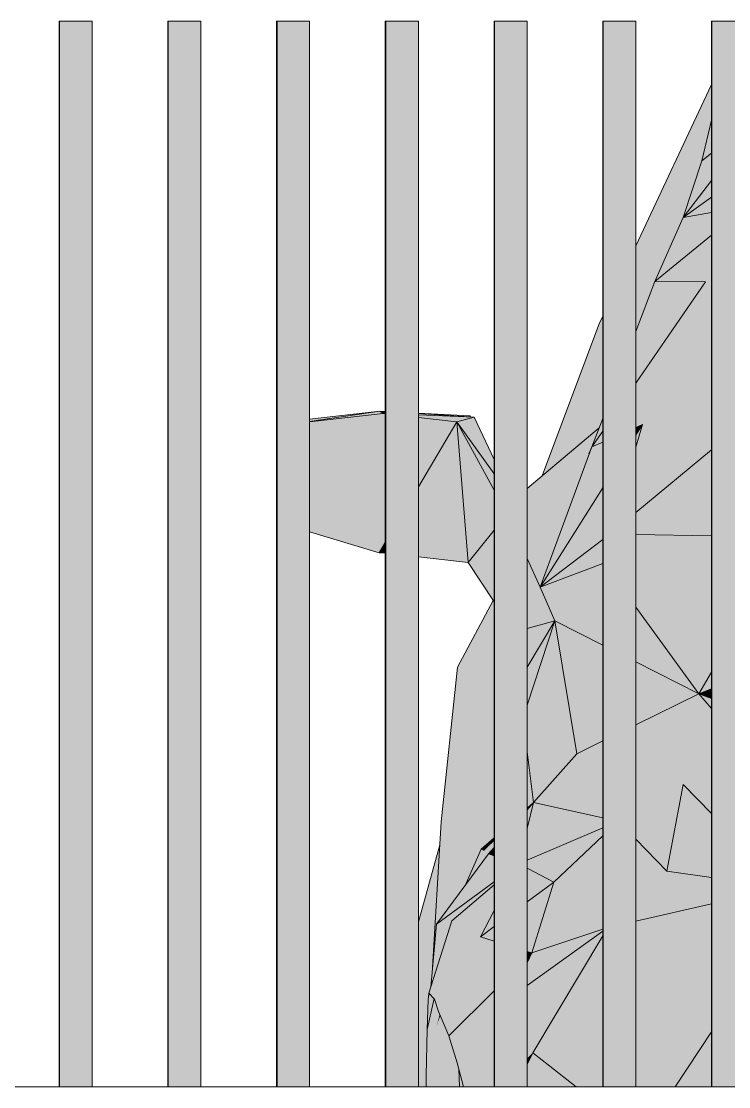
# Model space of a CAD drawing. Header units: millimetres. Extents: x 365175 to 2667127, y -330297 to -162108.
# Drawn here: x 1847058 to 1847709, y -318911 to -317931 of the extents above; entities that cross this region are included whole.
import ezdxf

# ---------------------------------------------------------------- set-up
doc = ezdxf.new("R2010")
doc.units = ezdxf.units.MM
doc.header["$MEASUREMENT"] = 0
doc.layers.add('Cars', color=7, linetype='Continuous')
doc.layers.add('TopoAlt', color=7, linetype='Continuous')

# ---------------------------------------------------------------- blocks, each defined once
blk = doc.blocks.new('Élément de coupe_582_6', base_point=(1445436.05, -319510.98))
at = {"layer": 'TopoAlt', "color": 190, "linetype": 'Continuous', "lineweight": 5, "true_color": 0x8002ff}
blk.add_line((1854698.69, -318910.98), (1838007.03, -318910.98), dxfattribs=at)
blk = doc.blocks.new('Élément de coupe_652_6', base_point=(1445436.05, -319510.98))
at = {"linetype": 'Continuous', "lineweight": 0, "true_color": 0x000000}
for points in [[(1847692.83, -317930.98), (1847692.83, -318910.98), (1847693.27, -318910.98), (1847693.27, -317930.98)], [(1847692.83, -317930.98), (1847692.83, -318910.98), (1847693.27, -318910.98), (1847693.27, -317930.98)], [(1847693.27, -317930.98), (1847693.27, -318910.98), (1847723.26, -318910.98), (1847723.26, -317930.98)]]:
    blk.add_hatch(color=18, dxfattribs=at).paths.add_polyline_path(points)
at = {"color": 18, "linetype": 'Continuous', "lineweight": 5, "true_color": 0x330000}
for p, q in [((1847692.83, -317930.98), (1847693.27, -317930.98)), ((1847692.83, -318910.98), (1847692.83, -317930.98)), ((1847693.27, -317930.98), (1847723.26, -317930.98)), ((1847693.27, -318910.98), (1847693.27, -317930.98)), ((1847723.26, -318910.98), (1847723.26, -317930.98))]:
    blk.add_line(p, q, dxfattribs=at)
blk = doc.blocks.new('Élément de coupe_653_6', base_point=(1445436.05, -319510.98))
at = {"linetype": 'Continuous', "lineweight": 0, "true_color": 0x000000}
for points in [[(1847592.85, -317930.98), (1847592.85, -318910.98), (1847593.29, -318910.98), (1847593.29, -317930.98)], [(1847592.85, -317930.98), (1847592.85, -318910.98), (1847593.29, -318910.98), (1847593.29, -317930.98)], [(1847593.29, -317930.98), (1847593.29, -318910.98), (1847623.29, -318910.98), (1847623.29, -317930.98)]]:
    blk.add_hatch(color=18, dxfattribs=at).paths.add_polyline_path(points)
at = {"color": 18, "linetype": 'Continuous', "lineweight": 5, "true_color": 0x330000}
for p, q in [((1847592.85, -317930.98), (1847593.29, -317930.98)), ((1847592.85, -318910.98), (1847592.85, -317930.98)), ((1847593.29, -317930.98), (1847623.29, -317930.98)), ((1847593.29, -318910.98), (1847593.29, -317930.98)), ((1847623.29, -318910.98), (1847623.29, -317930.98))]:
    blk.add_line(p, q, dxfattribs=at)
blk = doc.blocks.new('Élément de coupe_654_6', base_point=(1445436.05, -319510.98))
at = {"linetype": 'Continuous', "lineweight": 0, "true_color": 0x000000}
for points in [[(1847492.88, -317930.98), (1847492.88, -318910.98), (1847493.32, -318910.98), (1847493.32, -317930.98)], [(1847492.88, -317930.98), (1847492.88, -318910.98), (1847493.32, -318910.98), (1847493.32, -317930.98)], [(1847493.32, -317930.98), (1847493.32, -318910.98), (1847523.32, -318910.98), (1847523.32, -317930.98)]]:
    blk.add_hatch(color=18, dxfattribs=at).paths.add_polyline_path(points)
at = {"color": 18, "linetype": 'Continuous', "lineweight": 5, "true_color": 0x330000}
for p, q in [((1847492.88, -317930.98), (1847493.32, -317930.98)), ((1847492.88, -318910.98), (1847492.88, -317930.98)), ((1847493.32, -317930.98), (1847523.32, -317930.98)), ((1847493.32, -318910.98), (1847493.32, -317930.98)), ((1847523.32, -318910.98), (1847523.32, -317930.98))]:
    blk.add_line(p, q, dxfattribs=at)
blk = doc.blocks.new('Élément de coupe_655_6', base_point=(1445436.05, -319510.98))
at = {"linetype": 'Continuous', "lineweight": 0, "true_color": 0x000000}
for points in [[(1847392.91, -317930.98), (1847392.91, -318910.98), (1847393.35, -318910.98), (1847393.35, -317930.98)], [(1847392.91, -317930.98), (1847392.91, -318910.98), (1847393.35, -318910.98), (1847393.35, -317930.98)], [(1847393.35, -317930.98), (1847393.35, -318910.98), (1847423.34, -318910.98), (1847423.34, -317930.98)]]:
    blk.add_hatch(color=18, dxfattribs=at).paths.add_polyline_path(points)
at = {"color": 18, "linetype": 'Continuous', "lineweight": 5, "true_color": 0x330000}
for p, q in [((1847392.91, -317930.98), (1847393.35, -317930.98)), ((1847392.91, -318910.98), (1847392.91, -317930.98)), ((1847393.35, -317930.98), (1847423.34, -317930.98)), ((1847393.35, -318910.98), (1847393.35, -317930.98)), ((1847423.34, -318910.98), (1847423.34, -317930.98))]:
    blk.add_line(p, q, dxfattribs=at)
blk = doc.blocks.new('Élément de coupe_656_6', base_point=(1445436.05, -319510.98))
at = {"linetype": 'Continuous', "lineweight": 0, "true_color": 0x000000}
for points in [[(1847292.93, -317930.98), (1847292.93, -318910.98), (1847293.37, -318910.98), (1847293.37, -317930.98)], [(1847292.93, -317930.98), (1847292.93, -318910.98), (1847293.37, -318910.98), (1847293.37, -317930.98)], [(1847293.37, -317930.98), (1847293.37, -318910.98), (1847323.37, -318910.98), (1847323.37, -317930.98)]]:
    blk.add_hatch(color=18, dxfattribs=at).paths.add_polyline_path(points)
at = {"color": 18, "linetype": 'Continuous', "lineweight": 5, "true_color": 0x330000}
for p, q in [((1847292.93, -317930.98), (1847293.37, -317930.98)), ((1847292.93, -318910.98), (1847292.93, -317930.98)), ((1847293.37, -317930.98), (1847323.37, -317930.98)), ((1847293.37, -318910.98), (1847293.37, -317930.98)), ((1847323.37, -318910.98), (1847323.37, -317930.98))]:
    blk.add_line(p, q, dxfattribs=at)
blk = doc.blocks.new('Élément de coupe_657_6', base_point=(1445436.05, -319510.98))
at = {"linetype": 'Continuous', "lineweight": 0, "true_color": 0x000000}
for points in [[(1847192.96, -317930.98), (1847192.96, -318910.98), (1847193.4, -318910.98), (1847193.4, -317930.98)], [(1847192.96, -317930.98), (1847192.96, -318910.98), (1847193.4, -318910.98), (1847193.4, -317930.98)], [(1847193.4, -317930.98), (1847193.4, -318910.98), (1847223.4, -318910.98), (1847223.4, -317930.98)]]:
    blk.add_hatch(color=18, dxfattribs=at).paths.add_polyline_path(points)
at = {"color": 18, "linetype": 'Continuous', "lineweight": 5, "true_color": 0x330000}
for p, q in [((1847192.96, -317930.98), (1847193.4, -317930.98)), ((1847192.96, -318910.98), (1847192.96, -317930.98)), ((1847193.4, -317930.98), (1847223.4, -317930.98)), ((1847193.4, -318910.98), (1847193.4, -317930.98)), ((1847223.4, -318910.98), (1847223.4, -317930.98))]:
    blk.add_line(p, q, dxfattribs=at)
blk = doc.blocks.new('Élément de coupe_658_6', base_point=(1445436.05, -319510.98))
at = {"linetype": 'Continuous', "lineweight": 0, "true_color": 0x000000}
for points in [[(1847092.99, -317930.98), (1847092.99, -318910.98), (1847093.43, -318910.98), (1847093.43, -317930.98)], [(1847092.99, -317930.98), (1847092.99, -318910.98), (1847093.43, -318910.98), (1847093.43, -317930.98)], [(1847093.43, -317930.98), (1847093.43, -318910.98), (1847123.42, -318910.98), (1847123.42, -317930.98)]]:
    blk.add_hatch(color=18, dxfattribs=at).paths.add_polyline_path(points)
at = {"color": 18, "linetype": 'Continuous', "lineweight": 5, "true_color": 0x330000}
for p, q in [((1847092.99, -317930.98), (1847093.43, -317930.98)), ((1847092.99, -318910.98), (1847092.99, -317930.98)), ((1847093.43, -317930.98), (1847123.42, -317930.98)), ((1847093.43, -318910.98), (1847093.43, -317930.98)), ((1847123.42, -318910.98), (1847123.42, -317930.98))]:
    blk.add_line(p, q, dxfattribs=at)
blk = doc.blocks.new('Élément de coupe_743_6', base_point=(1445436.05, -319510.98))
at = {"layer": 'Cars', "linetype": 'Continuous', "lineweight": 0, "true_color": 0x000000}
for points in [[(1847623.29, -318137.5), (1847623.29, -318145.26), (1847692.83, -318013.08), (1847692.83, -317989.08)], [(1847623.29, -318137.5), (1847623.29, -318145.26), (1847692.83, -318013.08), (1847692.83, -317989.08)], [(1847623.29, -318145.26), (1847623.29, -318155.66), (1847684.02, -318059.2), (1847692.83, -318021.84), (1847692.83, -318013.08)], [(1847623.29, -318145.26), (1847623.29, -318155.66), (1847684.02, -318059.2), (1847692.83, -318021.84), (1847692.83, -318013.08)], [(1847684.02, -318059.2), (1847692.83, -318052.34), (1847692.83, -318021.84)], [(1847684.02, -318059.2), (1847666.94, -318111.57), (1847692.83, -318077.35), (1847692.83, -318052.34)], [(1847684.02, -318059.2), (1847623.29, -318187.78), (1847623.29, -318199.77), (1847666.94, -318111.57)], [(1847684.02, -318059.2), (1847623.29, -318187.78), (1847623.29, -318199.77), (1847666.94, -318111.57)], [(1847623.29, -318187.78), (1847684.02, -318059.2), (1847623.29, -318155.66)], [(1847623.29, -318187.78), (1847684.02, -318059.2), (1847623.29, -318155.66)], [(1847666.94, -318111.57), (1847692.83, -318092.77), (1847692.83, -318077.35)], [(1847692.83, -318092.77), (1847666.94, -318111.57), (1847692.83, -318106.97)], [(1847640.75, -318170.43), (1847692.83, -318127.85), (1847692.83, -318106.97), (1847666.94, -318111.57)], [(1847666.94, -318111.57), (1847623.29, -318199.77), (1847623.29, -318204.97), (1847640.75, -318170.43)], [(1847666.94, -318111.57), (1847623.29, -318199.77), (1847623.29, -318204.97), (1847640.75, -318170.43)], [(1847640.75, -318170.43), (1847687.44, -318170.6), (1847692.83, -318160.76), (1847692.83, -318127.85)], [(1847692.83, -318160.76), (1847687.44, -318170.6), (1847692.83, -318185.49)], [(1847623.29, -318204.97), (1847623.29, -318216.38), (1847640.75, -318170.43)], [(1847623.29, -318204.97), (1847623.29, -318216.38), (1847640.75, -318170.43)], [(1847623.29, -318216.38), (1847623.29, -318263.87), (1847687.44, -318170.6), (1847640.75, -318170.43)], [(1847687.44, -318170.6), (1847623.29, -318263.87), (1847623.29, -318304.54), (1847629.52, -318301.77)], [(1847629.52, -318301.77), (1847692.83, -318296.23), (1847692.83, -318185.49), (1847687.44, -318170.6)], [(1847537.28, -318349.06), (1847553.65, -318335.22), (1847592.85, -318252.22), (1847592.85, -318204), (1847590.04, -318208.47)], [(1847537.28, -318349.06), (1847553.65, -318335.22), (1847592.85, -318252.22), (1847592.85, -318204), (1847590.04, -318208.47)], [(1847590.04, -318208.47), (1847592.85, -318203.12), (1847592.85, -318202.46)], [(1847590.04, -318208.47), (1847592.85, -318203.12), (1847592.85, -318202.46)], [(1847592.85, -318203.12), (1847590.04, -318208.47), (1847592.85, -318204)], [(1847592.85, -318203.12), (1847590.04, -318208.47), (1847592.85, -318204)], [(1847553.65, -318335.22), (1847558.13, -318331.43), (1847592.85, -318261.27), (1847592.85, -318252.22)], [(1847553.65, -318335.22), (1847558.13, -318331.43), (1847592.85, -318261.27), (1847592.85, -318252.22)], [(1847558.13, -318331.43), (1847560.31, -318329.59), (1847592.85, -318265.2), (1847592.85, -318261.27)], [(1847558.13, -318331.43), (1847560.31, -318329.59), (1847592.85, -318265.2), (1847592.85, -318261.27)], [(1847560.31, -318329.59), (1847589.5, -318304.9), (1847589.41, -318305.22), (1847582.37, -318323.41), (1847582.98, -318322.48), (1847592.85, -318296.49), (1847592.85, -318265.2)], [(1847560.31, -318329.59), (1847589.5, -318304.9), (1847589.41, -318305.22), (1847582.37, -318323.41), (1847582.98, -318322.48), (1847592.85, -318296.49), (1847592.85, -318265.2)], [(1847323.37, -318296.8), (1847323.37, -318298.97), (1847387.99, -318289.73)], [(1847323.37, -318298.97), (1847323.37, -318299.27), (1847391.06, -318291.82), (1847387.99, -318289.73)], [(1847323.37, -318400.57), (1847387.43, -318419.76), (1847391.06, -318291.82), (1847323.37, -318384.72)], [(1847323.37, -318337.88), (1847323.37, -318384.72), (1847391.06, -318291.82)], [(1847323.37, -318299.27), (1847323.37, -318337.88), (1847391.06, -318291.82)], [(1847391.06, -318291.82), (1847387.43, -318419.76), (1847392.91, -318410.51), (1847392.91, -318292.03)], [(1847392.91, -318290.03), (1847387.99, -318289.73), (1847391.06, -318291.82), (1847392.91, -318291.89)], [(1847387.99, -318289.73), (1847392.91, -318290.03), (1847392.91, -318289.98)], [(1847392.91, -318291.89), (1847391.06, -318291.82), (1847392.91, -318292.03)], [(1847470.7, -318293.9), (1847423.34, -318291.51), (1847423.34, -318291.88), (1847470.27, -318294.73)], [(1847423.34, -318293.05), (1847474.68, -318295), (1847423.34, -318291.88)], [(1847474.68, -318295), (1847423.34, -318293.05), (1847423.34, -318295.43), (1847458.69, -318299.39)], [(1847470.7, -318293.9), (1847470.27, -318294.73), (1847470.94, -318294.77)], [(1847471.15, -318294.79), (1847470.7, -318293.9), (1847470.94, -318294.77)], [(1847471.15, -318294.79), (1847470.7, -318293.9), (1847470.94, -318294.77)], [(1847470.7, -318293.9), (1847470.74, -318294.76), (1847470.94, -318294.77)], [(1847423.34, -318295.43), (1847423.34, -318359.09), (1847458.69, -318299.39)], [(1847458.69, -318299.39), (1847423.34, -318359.09), (1847423.34, -318423.7), (1847469.02, -318428.72)], [(1847458.69, -318299.39), (1847492.88, -318347.16), (1847492.88, -318334.03), (1847474.68, -318295)], [(1847458.69, -318299.39), (1847469.02, -318428.72), (1847492.88, -318399.17), (1847492.88, -318362.25)], [(1847492.88, -318347.16), (1847458.69, -318299.39), (1847492.88, -318362.25)], [(1847592.85, -318296.49), (1847582.98, -318322.48), (1847592.85, -318308.12)], [(1847623.29, -318322.73), (1847623.29, -318382.76), (1847692.83, -318325.06), (1847692.83, -318296.23), (1847629.52, -318301.77)], [(1847623.29, -318311.67), (1847623.29, -318322.73), (1847629.52, -318301.77)], [(1847623.29, -318304.54), (1847623.29, -318311.67), (1847629.52, -318301.77)], [(1847523.32, -318367.06), (1847589.41, -318305.22), (1847589.5, -318304.9), (1847523.32, -318360.87)], [(1847589.41, -318305.22), (1847523.32, -318367.06), (1847523.32, -318425.08), (1847535.29, -318451.55), (1847582.98, -318322.48), (1847580.14, -318328.74), (1847582.37, -318323.41)], [(1847580.9, -318326.1), (1847535.29, -318451.55), (1847582.98, -318322.48), (1847580.14, -318328.74), (1847582.37, -318323.41), (1847589.41, -318305.22), (1847589.1, -318305.51)], [(1847592.85, -318308.12), (1847582.98, -318322.48), (1847592.85, -318318.09)], [(1847589.1, -318305.51), (1847589.41, -318305.22), (1847589.5, -318304.9), (1847589.1, -318305.23)], [(1847582.98, -318322.48), (1847535.29, -318451.55), (1847592.85, -318360.05), (1847592.85, -318318.09)], [(1847580.14, -318328.74), (1847582.98, -318322.48), (1847582.37, -318323.41)], [(1847580.14, -318328.74), (1847582.98, -318322.48), (1847582.37, -318323.41)], [(1847623.29, -318382.76), (1847623.29, -318402.89), (1847692.83, -318404.31), (1847692.83, -318325.06)], [(1847535.29, -318451.55), (1847592.85, -318407.57), (1847592.85, -318360.05)], [(1847492.88, -318399.17), (1847469.02, -318428.72), (1847492.88, -318436.94)], [(1847392.91, -318410.51), (1847387.43, -318419.76), (1847392.91, -318420.36)], [(1847535.29, -318451.55), (1847592.85, -318429.59), (1847592.85, -318407.57)], [(1847623.29, -318402.89), (1847623.29, -318423.31), (1847692.83, -318409.36), (1847692.83, -318404.31)], [(1847623.29, -318423.31), (1847623.29, -318431.15), (1847692.83, -318435.66), (1847692.83, -318409.36)], [(1847469.02, -318428.72), (1847492.88, -318457.09), (1847492.88, -318436.94)], [(1847469.02, -318428.72), (1847492.88, -318457.09), (1847492.88, -318436.94)], [(1847469.02, -318428.72), (1847492.88, -318464.99), (1847492.88, -318457.09)], [(1847469.02, -318428.72), (1847492.88, -318464.99), (1847492.88, -318457.09)], [(1847523.32, -318425.08), (1847523.32, -318447.43), (1847535.29, -318451.55)], [(1847535.29, -318451.55), (1847548.7, -318482.35), (1847592.85, -318430.34), (1847592.85, -318429.59)], [(1847592.85, -318430.34), (1847548.7, -318482.35), (1847592.85, -318504.76)], [(1847623.29, -318431.15), (1847623.29, -318469.83), (1847681.26, -318549.64), (1847692.83, -318529.67), (1847692.83, -318435.66)], [(1847523.32, -318447.43), (1847523.32, -318483.77), (1847535.29, -318451.55)], [(1847523.32, -318447.43), (1847523.32, -318483.77), (1847535.29, -318451.55)], [(1847535.29, -318451.55), (1847523.32, -318483.77), (1847523.32, -318489.66), (1847548.7, -318482.35)], [(1847535.29, -318451.55), (1847523.32, -318483.77), (1847523.32, -318489.66), (1847548.7, -318482.35)], [(1847459.38, -318524.98), (1847492.88, -318500.5), (1847492.88, -318464.99), (1847492.09, -318463.79)], [(1847459.38, -318524.98), (1847492.88, -318500.5), (1847492.88, -318464.99), (1847492.09, -318463.79)], [(1847623.29, -318469.83), (1847623.29, -318520.21), (1847681.26, -318549.64)], [(1847523.32, -318560.15), (1847523.32, -318574.77), (1847568.91, -318604.7), (1847548.7, -318482.35)], [(1847523.32, -318560.15), (1847523.32, -318574.77), (1847568.91, -318604.7), (1847548.7, -318482.35)], [(1847523.32, -318525.03), (1847523.32, -318560.15), (1847548.7, -318482.35)], [(1847523.32, -318525.03), (1847523.32, -318560.15), (1847548.7, -318482.35)], [(1847523.32, -318489.66), (1847523.32, -318525.03), (1847548.7, -318482.35)], [(1847523.32, -318489.66), (1847523.32, -318525.03), (1847548.7, -318482.35)], [(1847592.85, -318504.76), (1847548.7, -318482.35), (1847568.91, -318604.7), (1847592.85, -318592.97)], [(1847459.38, -318524.98), (1847492.88, -318554.37), (1847492.88, -318500.5)], [(1847459.38, -318524.98), (1847492.88, -318554.37), (1847492.88, -318500.5)], [(1847444.22, -318667.35), (1847492.88, -318577.61), (1847492.88, -318554.37), (1847459.38, -318524.98)], [(1847444.22, -318667.35), (1847492.88, -318577.61), (1847492.88, -318554.37), (1847459.38, -318524.98)], [(1847623.29, -318578.05), (1847681.26, -318549.64), (1847623.29, -318520.21)], [(1847692.83, -318529.67), (1847681.26, -318549.64), (1847692.83, -318545.12)], [(1847692.83, -318545.12), (1847681.26, -318549.64), (1847692.83, -318550.4)], [(1847681.26, -318549.64), (1847623.29, -318578.05), (1847623.29, -318620.34), (1847666.8, -318632.86)], [(1847681.26, -318549.64), (1847666.8, -318632.86), (1847692.83, -318639.56), (1847692.83, -318563.22)], [(1847692.83, -318553.84), (1847681.26, -318549.64), (1847692.83, -318563.22)], [(1847681.26, -318549.64), (1847692.83, -318553.84), (1847692.83, -318550.4)], [(1847444.22, -318667.35), (1847492.88, -318605.75), (1847492.88, -318577.61)], [(1847444.22, -318667.35), (1847492.88, -318605.75), (1847492.88, -318577.61)], [(1847523.32, -318574.77), (1847523.32, -318603.05), (1847529.24, -318649.55), (1847568.91, -318604.7)], [(1847568.91, -318604.7), (1847523.32, -318574.77), (1847523.32, -318582.86)], [(1847568.91, -318604.7), (1847592.85, -318611.59), (1847592.85, -318592.97)], [(1847444.22, -318667.35), (1847481.15, -318692.51), (1847492.88, -318655.6), (1847492.88, -318605.75)], [(1847444.22, -318667.35), (1847481.15, -318692.51), (1847492.88, -318655.6), (1847492.88, -318605.75)], [(1847523.32, -318603.05), (1847523.32, -318654.84), (1847529.24, -318649.55)], [(1847523.32, -318603.05), (1847523.32, -318654.84), (1847529.24, -318649.55)], [(1847529.24, -318649.55), (1847592.85, -318663.52), (1847592.85, -318643.55), (1847568.91, -318604.7)], [(1847568.91, -318604.7), (1847592.85, -318643.55), (1847592.85, -318611.59)], [(1847623.29, -318620.34), (1847623.29, -318657.47), (1847666.8, -318632.86)], [(1847666.8, -318632.86), (1847623.29, -318657.47), (1847623.29, -318683.32), (1847651.84, -318712.7)], [(1847666.8, -318632.86), (1847651.84, -318712.7), (1847692.83, -318718.52), (1847692.83, -318659.83)], [(1847666.8, -318632.86), (1847692.83, -318659.83), (1847692.83, -318639.56)], [(1847492.88, -318655.6), (1847481.15, -318692.51), (1847492.88, -318682.03)], [(1847492.88, -318655.6), (1847481.15, -318692.51), (1847492.88, -318682.03)], [(1847523.32, -318702.49), (1847592.85, -318672.73), (1847592.85, -318663.52), (1847529.24, -318649.55), (1847523.32, -318673.6)], [(1847529.24, -318649.55), (1847523.32, -318656.31), (1847523.32, -318673.6)], [(1847523.32, -318654.84), (1847523.32, -318656.31), (1847529.24, -318649.55)], [(1847529.24, -318649.55), (1847523.32, -318654.84), (1847523.32, -318655.33)], [(1847435.9, -318806.63), (1847439.94, -318761.36), (1847448.32, -318750.07), (1847444.22, -318667.35)], [(1847435.9, -318806.63), (1847439.94, -318761.36), (1847448.32, -318750.07), (1847444.22, -318667.35)], [(1847444.22, -318667.35), (1847451.53, -318745.74), (1847466.26, -318725.87), (1847481.15, -318692.51)], [(1847444.22, -318667.35), (1847451.53, -318745.74), (1847466.26, -318725.87), (1847481.15, -318692.51)], [(1847451.53, -318745.74), (1847444.22, -318667.35), (1847448.95, -318749.22)], [(1847451.53, -318745.74), (1847444.22, -318667.35), (1847448.95, -318749.22)], [(1847448.95, -318749.22), (1847444.22, -318667.35), (1847448.32, -318750.07)], [(1847448.95, -318749.22), (1847444.22, -318667.35), (1847448.32, -318750.07)], [(1847523.32, -318702.49), (1847523.32, -318710.05), (1847547.78, -318722.83), (1847592.85, -318680.13), (1847592.85, -318672.73)], [(1847481.15, -318692.51), (1847487.73, -318696.93), (1847492.88, -318691.05), (1847492.88, -318682.03)], [(1847492.88, -318685.04), (1847492.88, -318682.03), (1847481.15, -318692.51), (1847483.57, -318694.14)], [(1847547.78, -318722.83), (1847592.85, -318718.44), (1847592.85, -318680.13)], [(1847623.29, -318683.32), (1847623.29, -318715.48), (1847651.84, -318712.7)], [(1847423.34, -318759.36), (1847423.34, -318759.87), (1847442.95, -318688.61), (1847442.95, -318688.52)], [(1847423.34, -318759.36), (1847423.34, -318759.87), (1847442.95, -318688.61), (1847442.95, -318688.52)], [(1847423.34, -318759.87), (1847423.34, -318784.04), (1847435.13, -318760.06), (1847441.6, -318711.21), (1847442.95, -318688.61)], [(1847423.34, -318759.87), (1847423.34, -318784.04), (1847435.13, -318760.06), (1847441.6, -318711.21), (1847442.95, -318688.61)], [(1847481.15, -318692.51), (1847466.26, -318725.87), (1847487.73, -318696.93)], [(1847481.15, -318692.51), (1847466.26, -318725.87), (1847487.73, -318696.93)], [(1847492.88, -318691.05), (1847487.73, -318696.93), (1847492.88, -318698.6)], [(1847439.94, -318761.36), (1847492.88, -318722.43), (1847492.88, -318698.6), (1847487.73, -318696.93)], [(1847441.6, -318711.21), (1847435.13, -318760.06), (1847439.79, -318741.48)], [(1847441.6, -318711.21), (1847435.13, -318760.06), (1847439.79, -318741.48)], [(1847523.32, -318710.05), (1847523.32, -318741.07), (1847547.78, -318722.83)], [(1847623.29, -318739.9), (1847623.29, -318758.64), (1847692.83, -318742.79), (1847692.83, -318718.52), (1847651.84, -318712.7)], [(1847623.29, -318715.48), (1847623.29, -318739.9), (1847651.84, -318712.7)], [(1847439.94, -318761.36), (1847454.02, -318758.44), (1847492.88, -318725.15), (1847492.88, -318722.43)], [(1847454.02, -318758.44), (1847480.32, -318773.13), (1847492.88, -318749.03), (1847492.88, -318725.15)], [(1847547.78, -318722.83), (1847523.32, -318741.07), (1847523.32, -318786.58), (1847527.7, -318787.95)], [(1847547.78, -318722.83), (1847527.7, -318787.95), (1847592.85, -318766.07), (1847592.85, -318760.68)], [(1847547.78, -318722.83), (1847592.85, -318760.68), (1847592.85, -318718.44)], [(1847435.13, -318760.06), (1847439.34, -318748.97), (1847439.79, -318741.48)], [(1847435.13, -318760.06), (1847439.34, -318748.97), (1847439.79, -318741.48)], [(1847623.29, -318758.64), (1847623.29, -318770.66), (1847692.83, -318787.15), (1847692.83, -318742.79)], [(1847439.34, -318748.97), (1847435.13, -318760.06), (1847435.17, -318814.85), (1847435.9, -318806.63)], [(1847439.34, -318748.97), (1847435.13, -318760.06), (1847435.17, -318814.85), (1847435.9, -318806.63)], [(1847480.32, -318773.13), (1847492.88, -318763.76), (1847492.88, -318749.03)], [(1847435.13, -318760.06), (1847423.34, -318848.09), (1847423.34, -318869.94), (1847432.21, -318831.63), (1847432.24, -318830.94), (1847432.99, -318825.03), (1847434.76, -318819.43), (1847435.17, -318814.85)], [(1847435.13, -318760.06), (1847423.34, -318848.09), (1847423.34, -318869.94), (1847432.21, -318831.63), (1847432.24, -318830.94), (1847432.99, -318825.03), (1847434.76, -318819.43), (1847435.17, -318814.85)], [(1847423.34, -318784.04), (1847423.34, -318806.85), (1847435.13, -318760.06)], [(1847423.34, -318784.04), (1847423.34, -318806.85), (1847435.13, -318760.06)], [(1847423.34, -318806.85), (1847423.34, -318848.09), (1847435.13, -318760.06)], [(1847423.34, -318806.85), (1847423.34, -318848.09), (1847435.13, -318760.06)], [(1847454.02, -318758.44), (1847432.99, -318825.03), (1847438.13, -318830.32)], [(1847454.02, -318758.44), (1847432.99, -318825.03), (1847438.13, -318830.32)], [(1847439.94, -318761.36), (1847434.76, -318819.43), (1847454.02, -318758.44)], [(1847439.94, -318761.36), (1847434.76, -318819.43), (1847454.02, -318758.44)], [(1847438.13, -318830.32), (1847441.71, -318841.81), (1847454.02, -318758.44)], [(1847438.13, -318830.32), (1847441.71, -318841.81), (1847454.02, -318758.44)], [(1847441.71, -318841.81), (1847480.32, -318773.13), (1847454.02, -318758.44)], [(1847480.32, -318773.13), (1847492.88, -318777.06), (1847492.88, -318763.76)], [(1847480.32, -318773.13), (1847441.71, -318841.81), (1847451.32, -318864.25)], [(1847480.32, -318773.13), (1847451.32, -318864.25), (1847492.88, -318822.73), (1847492.88, -318777.06)], [(1847523.32, -318797.11), (1847523.32, -318818.02), (1847592.85, -318767.84), (1847592.85, -318766.07), (1847527.7, -318787.95)], [(1847523.32, -318818.02), (1847523.32, -318867.01), (1847528.46, -318879.79), (1847592.85, -318772.19), (1847592.85, -318767.84)], [(1847592.85, -318772.19), (1847528.46, -318879.79), (1847568.31, -318910.98), (1847592.85, -318910.98)], [(1847623.29, -318910.98), (1847659.6, -318910.98), (1847692.83, -318860.58), (1847692.83, -318787.15), (1847623.29, -318770.66)], [(1847523.32, -318786.58), (1847523.32, -318792.33), (1847527.7, -318787.95)], [(1847523.32, -318792.33), (1847523.32, -318797.11), (1847527.7, -318787.95)], [(1847492.88, -318822.73), (1847451.32, -318864.25), (1847492.88, -318838.45)], [(1847423.34, -318910.98), (1847424.61, -318910.98), (1847431.57, -318850.28), (1847432.21, -318831.63), (1847423.34, -318869.94)], [(1847423.34, -318910.98), (1847424.61, -318910.98), (1847431.57, -318850.28), (1847432.21, -318831.63), (1847423.34, -318869.94)], [(1847432.24, -318830.94), (1847431.29, -318858.31), (1847437.75, -318829.93), (1847433.77, -318825.84)], [(1847432.24, -318830.94), (1847431.29, -318858.31), (1847437.75, -318829.93), (1847433.77, -318825.84)], [(1847432.99, -318825.03), (1847432.24, -318830.94), (1847433.77, -318825.84)], [(1847432.99, -318825.03), (1847432.24, -318830.94), (1847433.77, -318825.84)], [(1847436.84, -318833.92), (1847432.54, -318866.9), (1847440.46, -318854.23), (1847441.19, -318840.14), (1847438.13, -318830.32), (1847437.75, -318829.93)], [(1847436.84, -318833.92), (1847432.54, -318866.9), (1847440.46, -318854.23), (1847441.19, -318840.14), (1847438.13, -318830.32), (1847437.75, -318829.93)], [(1847433.97, -318846.55), (1847432.54, -318866.9), (1847436.84, -318833.92)], [(1847433.97, -318846.55), (1847432.54, -318866.9), (1847436.84, -318833.92)], [(1847440.46, -318854.23), (1847442.89, -318844.57), (1847441.71, -318841.81), (1847441.19, -318840.14)], [(1847440.46, -318854.23), (1847442.89, -318844.57), (1847441.71, -318841.81), (1847441.19, -318840.14)], [(1847451.32, -318864.25), (1847458.91, -318889), (1847492.88, -318847.54), (1847492.88, -318838.45)], [(1847424.61, -318910.98), (1847430.04, -318910.98), (1847430.65, -318899.91), (1847431.29, -318858.31), (1847431.57, -318850.28)], [(1847424.61, -318910.98), (1847430.04, -318910.98), (1847430.65, -318899.91), (1847431.29, -318858.31), (1847431.57, -318850.28)], [(1847433.97, -318846.55), (1847431.29, -318858.31), (1847432.54, -318866.9)], [(1847433.97, -318846.55), (1847431.29, -318858.31), (1847432.54, -318866.9)], [(1847440.46, -318854.23), (1847443.45, -318845.88), (1847442.89, -318844.57)], [(1847440.46, -318854.23), (1847443.45, -318845.88), (1847442.89, -318844.57)], [(1847443.45, -318845.88), (1847440.46, -318854.23), (1847448.26, -318910.98), (1847461.01, -318910.98), (1847460.42, -318894.59), (1847458.91, -318889), (1847451.32, -318864.25)], [(1847443.45, -318845.88), (1847440.46, -318854.23), (1847448.26, -318910.98), (1847461.01, -318910.98), (1847460.42, -318894.59), (1847458.91, -318889), (1847451.32, -318864.25)], [(1847458.91, -318889), (1847464.84, -318910.98), (1847481.02, -318910.98), (1847492.88, -318875.01), (1847492.88, -318847.54)], [(1847431.29, -318858.31), (1847430.64, -318900.84), (1847432.54, -318866.9)], [(1847431.29, -318858.31), (1847430.64, -318900.84), (1847432.54, -318866.9)], [(1847440.46, -318854.23), (1847432.54, -318866.9), (1847434.18, -318910.98), (1847440.26, -318910.98)], [(1847440.46, -318854.23), (1847432.54, -318866.9), (1847434.18, -318910.98), (1847440.26, -318910.98)], [(1847440.26, -318910.98), (1847441.33, -318910.98), (1847440.46, -318854.23)], [(1847440.26, -318910.98), (1847441.33, -318910.98), (1847440.46, -318854.23)], [(1847440.46, -318854.23), (1847441.33, -318910.98), (1847448.26, -318910.98)], [(1847440.46, -318854.23), (1847441.33, -318910.98), (1847448.26, -318910.98)], [(1847659.6, -318910.98), (1847692.83, -318910.98), (1847692.83, -318860.58)], [(1847430.52, -318910.98), (1847431.32, -318910.98), (1847432.54, -318866.9), (1847430.64, -318900.84)], [(1847430.52, -318910.98), (1847431.32, -318910.98), (1847432.54, -318866.9), (1847430.64, -318900.84)], [(1847431.32, -318910.98), (1847434.18, -318910.98), (1847432.54, -318866.9)], [(1847431.32, -318910.98), (1847434.18, -318910.98), (1847432.54, -318866.9)], [(1847523.32, -318867.01), (1847523.32, -318885.1), (1847528.46, -318879.79)], [(1847492.88, -318875.01), (1847481.02, -318910.98), (1847492.88, -318910.98)], [(1847523.32, -318910.98), (1847568.31, -318910.98), (1847528.46, -318879.79), (1847523.32, -318890.65)], [(1847523.32, -318885.1), (1847523.32, -318890.65), (1847528.46, -318879.79)], [(1847430.04, -318910.98), (1847430.52, -318910.98), (1847430.64, -318900.84), (1847430.65, -318899.91)], [(1847430.04, -318910.98), (1847430.52, -318910.98), (1847430.64, -318900.84), (1847430.65, -318899.91)], [(1847464.84, -318910.98), (1847460.42, -318894.59), (1847461.01, -318910.98)], [(1847464.84, -318910.98), (1847460.42, -318894.59), (1847461.01, -318910.98)]]:
    blk.add_hatch(color=18, dxfattribs=at).paths.add_polyline_path(points)
at = {"layer": 'Cars', "color": 7, "linetype": 'Continuous', "lineweight": 5}
for p, q in [((1847623.29, -318137.5), (1847692.83, -317989.08)), ((1847692.83, -318021.84), (1847684.02, -318059.2)), ((1847692.83, -318052.34), (1847684.02, -318059.2)), ((1847684.02, -318059.2), (1847666.94, -318111.57)), ((1847692.83, -318077.35), (1847666.94, -318111.57)), ((1847692.83, -318092.77), (1847666.94, -318111.57)), ((1847692.83, -318106.97), (1847666.94, -318111.57)), ((1847666.94, -318111.57), (1847640.75, -318170.43)), ((1847692.83, -318127.85), (1847640.75, -318170.43)), ((1847640.75, -318170.43), (1847623.29, -318216.38)), ((1847687.44, -318170.6), (1847623.29, -318263.87)), ((1847687.44, -318170.6), (1847640.75, -318170.43)), ((1847590.04, -318208.47), (1847592.85, -318202.46)), ((1847590.04, -318208.47), (1847537.28, -318349.06)), ((1847387.99, -318289.73), (1847323.37, -318296.8)), ((1847387.99, -318289.73), (1847323.37, -318298.97)), ((1847391.06, -318291.82), (1847323.37, -318299.27)), ((1847387.99, -318289.73), (1847391.06, -318291.82)), ((1847392.91, -318290.03), (1847387.99, -318289.73)), ((1847387.99, -318289.73), (1847392.91, -318289.98)), ((1847392.91, -318292.03), (1847391.06, -318291.82)), ((1847392.91, -318291.89), (1847391.06, -318291.82)), ((1847423.34, -318291.51), (1847470.7, -318293.9)), ((1847474.68, -318295), (1847423.34, -318291.88)), ((1847474.68, -318295), (1847423.34, -318293.05)), ((1847470.7, -318293.9), (1847471.15, -318294.79)), ((1847458.69, -318299.39), (1847423.34, -318295.43)), ((1847458.69, -318299.39), (1847423.34, -318359.09)), ((1847458.69, -318299.39), (1847474.68, -318295)), ((1847492.88, -318362.25), (1847458.69, -318299.39)), ((1847458.69, -318299.39), (1847469.02, -318428.72)), ((1847492.88, -318347.16), (1847458.69, -318299.39)), ((1847492.88, -318334.03), (1847474.68, -318295)), ((1847592.85, -318296.49), (1847582.98, -318322.48)), ((1847623.29, -318322.73), (1847629.52, -318301.77)), ((1847629.52, -318301.77), (1847623.29, -318311.67)), ((1847629.52, -318301.77), (1847623.29, -318304.54)), ((1847523.32, -318360.87), (1847589.5, -318304.9)), ((1847592.85, -318308.12), (1847582.98, -318322.48)), ((1847582.98, -318322.48), (1847535.29, -318451.55)), ((1847580.14, -318328.74), (1847582.98, -318322.48)), ((1847592.85, -318318.09), (1847582.98, -318322.48)), ((1847692.83, -318325.06), (1847623.29, -318382.76)), ((1847592.85, -318360.05), (1847535.29, -318451.55)), ((1847323.37, -318400.57), (1847387.43, -318419.76)), ((1847492.88, -318399.17), (1847469.02, -318428.72)), ((1847392.91, -318410.51), (1847387.43, -318419.76)), ((1847592.85, -318407.57), (1847535.29, -318451.55)), ((1847692.83, -318404.31), (1847623.29, -318402.89)), ((1847387.43, -318419.76), (1847392.91, -318420.36)), ((1847423.34, -318423.7), (1847469.02, -318428.72)), ((1847492.88, -318464.99), (1847469.02, -318428.72)), ((1847535.29, -318451.55), (1847523.32, -318425.08)), ((1847592.85, -318429.59), (1847535.29, -318451.55)), ((1847535.29, -318451.55), (1847548.7, -318482.35)), ((1847492.09, -318463.79), (1847459.38, -318524.98)), ((1847681.26, -318549.64), (1847623.29, -318469.83)), ((1847548.7, -318482.35), (1847523.32, -318560.15)), ((1847548.7, -318482.35), (1847523.32, -318525.03)), ((1847523.32, -318489.66), (1847548.7, -318482.35)), ((1847592.85, -318504.76), (1847548.7, -318482.35)), ((1847548.7, -318482.35), (1847568.91, -318604.7)), ((1847459.38, -318524.98), (1847444.22, -318667.35)), ((1847681.26, -318549.64), (1847623.29, -318520.21)), ((1847692.83, -318529.67), (1847681.26, -318549.64)), ((1847692.83, -318545.12), (1847681.26, -318549.64)), ((1847681.26, -318549.64), (1847623.29, -318578.05)), ((1847692.83, -318553.84), (1847681.26, -318549.64)), ((1847681.26, -318549.64), (1847692.83, -318563.22)), ((1847692.83, -318550.4), (1847681.26, -318549.64)), ((1847592.85, -318592.97), (1847568.91, -318604.7)), ((1847523.32, -318603.05), (1847529.24, -318649.55)), ((1847568.91, -318604.7), (1847529.24, -318649.55)), ((1847666.8, -318632.86), (1847651.84, -318712.7)), ((1847666.8, -318632.86), (1847692.83, -318659.83)), ((1847529.24, -318649.55), (1847523.32, -318673.6)), ((1847529.24, -318649.55), (1847523.32, -318656.31)), ((1847529.24, -318649.55), (1847523.32, -318654.84)), ((1847592.85, -318663.52), (1847529.24, -318649.55)), ((1847435.9, -318806.63), (1847444.22, -318667.35)), ((1847592.85, -318672.73), (1847523.32, -318702.49)), ((1847492.88, -318682.03), (1847481.15, -318692.51)), ((1847592.85, -318680.13), (1847547.78, -318722.83)), ((1847623.29, -318683.32), (1847651.84, -318712.7)), ((1847423.34, -318759.36), (1847442.95, -318688.52)), ((1847481.15, -318692.51), (1847466.26, -318725.87)), ((1847492.88, -318691.05), (1847487.73, -318696.93)), ((1847487.73, -318696.93), (1847439.94, -318761.36)), ((1847492.88, -318698.6), (1847487.73, -318696.93)), ((1847523.32, -318710.05), (1847547.78, -318722.83)), ((1847692.83, -318718.52), (1847651.84, -318712.7)), ((1847492.88, -318722.43), (1847439.94, -318761.36)), ((1847492.88, -318725.15), (1847454.02, -318758.44)), ((1847547.78, -318722.83), (1847523.32, -318741.07)), ((1847547.78, -318722.83), (1847527.7, -318787.95)), ((1847692.83, -318742.79), (1847623.29, -318758.64)), ((1847492.88, -318749.03), (1847480.32, -318773.13)), ((1847454.02, -318758.44), (1847432.99, -318825.03)), ((1847439.94, -318761.36), (1847434.76, -318819.43)), ((1847492.88, -318763.76), (1847480.32, -318773.13)), ((1847480.32, -318773.13), (1847492.88, -318777.06)), ((1847592.85, -318767.84), (1847523.32, -318818.02)), ((1847592.85, -318766.07), (1847527.7, -318787.95)), ((1847592.85, -318772.19), (1847528.46, -318879.79)), ((1847523.32, -318786.58), (1847527.7, -318787.95)), ((1847527.7, -318787.95), (1847523.32, -318792.33)), ((1847527.7, -318787.95), (1847523.32, -318797.11)), ((1847492.88, -318822.73), (1847451.32, -318864.25)), ((1847431.29, -318858.31), (1847437.75, -318829.93)), ((1847431.29, -318858.31), (1847432.24, -318830.94)), ((1847432.24, -318830.94), (1847432.99, -318825.03)), ((1847432.99, -318825.03), (1847438.13, -318830.32)), ((1847438.13, -318830.32), (1847441.71, -318841.81)), ((1847441.71, -318841.81), (1847451.32, -318864.25)), ((1847430.64, -318900.84), (1847431.29, -318858.31)), ((1847692.83, -318860.58), (1847659.6, -318910.98)), ((1847451.32, -318864.25), (1847458.91, -318889)), ((1847528.46, -318879.79), (1847523.32, -318890.65)), ((1847568.31, -318910.98), (1847528.46, -318879.79)), ((1847458.91, -318889), (1847464.84, -318910.98)), ((1847430.52, -318910.98), (1847430.64, -318900.84)), ((1847460.42, -318894.59), (1847461.01, -318910.98))]:
    blk.add_line(p, q, dxfattribs=at)

msp = doc.modelspace()

# ---------------------------------------------------------------- block references
at = {"lineweight": 0}
for name in ['Élément de coupe_658_6', 'Élément de coupe_657_6', 'Élément de coupe_656_6', 'Élément de coupe_655_6', 'Élément de coupe_654_6', 'Élément de coupe_653_6', 'Élément de coupe_652_6']:
    msp.add_blockref(name, (1445436.05, -319510.981), dxfattribs=at)
at = {"layer": 'Cars', "lineweight": 0}
msp.add_blockref('Élément de coupe_743_6', (1445436.05, -319510.981), dxfattribs=at)
at = {"layer": 'TopoAlt', "lineweight": 0}
msp.add_blockref('Élément de coupe_582_6', (1445436.05, -319510.981), dxfattribs=at)

doc.saveas('drawing.dxf')
